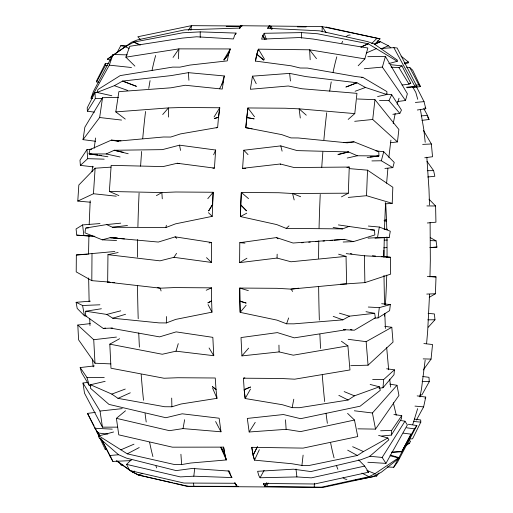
<?xml version="1.0" encoding="UTF-8"?>
<svg xmlns="http://www.w3.org/2000/svg" width="513" height="513" viewBox="0 0 513 513"><rect width="100%" height="100%" fill="white"/><g stroke="black" fill="none" stroke-linecap="round" stroke-linejoin="round"><path stroke-width="0.77" d="M168.411 117.073L168.444 107.91L182.384 107.493L219.763 107.762L218.519 117.291L214.274 118.529L218.487 117.368L219.763 107.762L214.075 116.964M114.867 251.492L76.341 254.993L76.213 271.884L91.808 280.662L110 282.137M91.808 280.662L92 253.82M207.945 302.862L211.612 300.823L211.555 287.851L174.176 287.581L160.3 288.184L107.653 282.15L107.961 254.666L118.15 252.511M377.587 96.547L386.853 94.533L386.892 91.583L362.819 77.341L356.009 76.591L307.415 68.062L300.195 68.011L291.108 65.805L255.455 61.079L256.769 54.25L263.842 60.136L256.795 54.263L258.424 49.158L309.596 49.806L364.846 58.88L367.853 47.998L313.199 39.052L299.688 37.532L261.624 39.161L262.829 35.339L264.201 33.294L301.458 32.608L317.489 33.749L368.206 43.765L397.248 61.291L397.395 60.149L374.182 43.971L367.475 41.585L319.419 30.831L267.677 28.292L269.222 25.926L271.435 29.119M105.146 381.339L90.493 384.744L90.423 388.219L108.987 404.404L165.872 417.729L182.173 413.805L219.147 418.217L220.994 431.792L183.038 428.592L169.444 430.676L116.4 418.332L118.772 434.857L172.419 447.176L223.604 447.124L224.931 454.948L221.154 447.233L224.931 455.063L226.329 459.943L190.714 463.021L181.64 464.573L174.42 464.522L127.262 453.838L98.9 435.903L98.99 437.73L118.477 454.672L126.397 458.109L176.151 470.607L192.26 468.465L229.426 471.101L230.651 475.416L231.895 477.558L193.818 476.192L180.313 476.904L126.583 464.387L131.674 459.372M120.735 223.155L106.64 224.579L85.556 228.061L84.985 232.864L102.26 239.821L110.103 237.673L158.35 242.053L175.209 236.852L211.612 242.489L211.433 262.432L173.952 257.321L159.998 260.841L107.961 254.666M106.64 224.579L112.437 227.246L165.898 227.528L175.504 223.86L212.228 216.351L213.151 192.26L175.773 191.997L161.858 192.561L109.359 191.471L111.174 165.353L163.057 166.597L177.209 163.256L214.421 168.123L215.665 150.033L179.544 145.166L162.403 149.636L114.207 150.264L106.185 153.964L89.057 153.874L89.878 149.642L111.379 140.107L120.972 140.793M338.375 224.918L374.458 230.132L374.862 234.941L353.38 241.623L344.428 239.347L293.07 243.021L276.462 237.583L239.783 242.694L239.603 262.637L277.039 258.058L291.025 261.777L346.038 256.372L346.628 283.862L290.98 289.12L277.103 288.319L239.725 288.056L240.167 312.359L276.956 320.118L286.587 323.799L293.808 323.85L342.87 319.862L349.411 316.162L374.676 313.296L375.343 317.829L354.374 330.212L343.748 329.679M88.929 235.345L88.531 254.256M89.185 224.316L90.192 200.737M384.282 237.461L383.891 257.167M384.481 228.792L385.545 202.853M429.548 294.263L427.675 331.161L426.585 343.691M429.952 276.93L430.33 260.386L430.106 222.437M277.039 258.058L277.161 254.179M112.603 328.038L103.248 328.41L85.472 315.751L85.774 311.224L106.794 314.424L112.757 318.214L159.088 322.889L166.315 322.94L166.539 316.547M341.44 196.883L348.333 193.183L349.25 167.052L294.077 167.533L280.29 163.993L242.591 168.322L243.835 150.232L280.791 145.891L297.13 150.604L348.532 151.944L357.305 155.76L378.934 155.952L378.78 151.707L353.996 141.844L343.659 142.518M429.201 297.367L435.409 293.769L436.018 276.93L427.323 276.36M367.526 170.169L392.836 187.258L392.221 203.328L366.526 195.703L367.526 170.169L349.443 168.63M178.344 58.79L178.915 48.87L230.254 48.959L228.625 54.057L227.285 60.88L189.855 65.08L179.916 67.152L172.695 67.1L120.196 75.603L97.989 89.512L96.976 92.455L111.828 95.745M90.493 384.744L111.815 394.099L118.003 398.364L164.66 406.732L171.881 406.783L181.089 403.994L216.986 398.325L216.011 389.476M358.645 459.879L364.666 466.086L368.648 472.204L314.681 483.99L263.336 483.47L265.016 486.446L266.58 486.574L314.18 487.164L314.424 483.259M393.92 414.536L401.73 415.645L401.551 418.576L391.355 435.095L381.845 435.999M391.355 435.095L391.656 430.388L401.73 415.645M90.391 202.212L77.777 201.07L78.835 185.013L95.123 168.219L110.968 167.129M77.777 201.07L93.456 193.747L95.123 168.219M218.487 117.406L217.634 127.468L216.204 127.897M378.992 388.149L382.98 387.751L383.673 379.556L394.407 369.809L386.655 368.789M394.407 369.809L393.99 374.734L382.98 387.751M92.071 171.727L92.545 166.244M386.61 183.237L387.899 168.36M388.848 157.395L390.906 140.12M425.162 360.132L421.462 389.213L419.929 396.985M166.315 322.94L175.709 319.394L211.997 312.161L211.606 300.913M423.289 369.969L431.055 359.1L432.536 344.518L423.885 343.556M348.173 119.414L354.778 113.604L356.965 93.347L301.926 88.749L288.306 85.992L250.382 89.275L252.473 76.161L289.633 73.385L305.767 76.578L356.945 82.76L365.474 87.473L386.853 94.533M374.958 99.669L398.864 129.443L397.466 141.902L372.72 119.471L374.958 99.669L357.369 98.983M193.818 476.192L194.716 468.298M347.583 413.375L354.477 420.038L357.747 436.569L303.1 448.112L251.774 447.323L253.108 455.236L254.499 460.148L291.961 463.746L301.913 465.432L303.106 455.134M190.913 30.196L191.458 25.65L241.213 26.016M378.075 317.9L379.306 307.633L390.361 304.568L389.623 310.647L378.075 317.9L374.169 318.233M96.976 92.455L114.348 85.671L122.62 81.08L171.041 75.616L188.386 72.66L224.303 75.962L222.212 89.076L185.219 85.248L170.906 87.813L118.888 91.641L115.803 111.892L125.275 119.099M94.212 148.225L95.546 138.003M95.559 141.267L83.023 139.651L99.644 117.515L102.555 97.714L118.445 97.342M83.023 139.651L84.863 127.192L102.555 97.714M403.205 433.139L411.073 434.158L401.756 451.735L391.509 452.479M224.027 59.995L228.593 54.077L230.254 48.959L223.854 59.752M368.09 238.141L377.497 237.609L379.319 227.047L368.36 226.047M375.029 238.224L389.213 237.384L390.297 231.216L379.319 227.047M212.478 204.738L208.727 210.811M183.038 428.592L184.635 419.705M265.035 486.452L266.766 482.925M244.861 377.805L243.419 378.203L244.182 389.585L250.575 387.001L244.182 389.771L245.156 398.524L282.336 404.719L292.154 407.649L293.789 399.21M255.455 61.079L256.789 54.282L258.424 49.158L264.554 59.367M393.215 123.633L395.202 113.533M417.64 408.643L412.76 424.507M165.898 227.528L166.347 225.278M416.409 420.064L423.623 406.88L425.758 397.088L417.172 395.882M383.711 151.733L394.221 162.422L392.823 167.623L381.339 160.768L383.711 151.733L375.92 150.848M235.608 34.589L236.031 33.089L200.211 31.883L182.763 32.787L133.88 42.085L125.339 46.766L107.377 59.213L110.462 60.085M397.71 101.516L405.475 100.49L407.38 93.789L385.417 56.449L367.827 56.68M405.475 100.49L382.377 67.1L385.417 56.449M221.905 84.235L224.303 75.962M216.011 389.572L212.356 386.629L216.011 389.386L215.248 377.998L177.87 377.735L164.038 378.248L110.988 368.238L109.808 344.152L162.262 354.252L176.017 351.174L178.267 343.652M397.12 104.229L399.043 98.201M401.756 451.735L411.073 434.158M92.59 98.464L91.032 98.239L109.307 65.145L113.014 54.493L127.314 54.885M91.032 98.239L93.379 91.538L113.014 54.493M286.587 323.799L288.659 317.957M134.9 66.113L125.871 57.167L129.77 46.292L182.179 38.116L196.601 36.789L233.453 38.956L234.665 35.14L236.031 33.089M213.645 154.779L215.665 150.033M268.171 483.028L266.58 486.574L265.041 486.452M259.334 449.709L254.499 460.148L253.127 455.262L257.372 446.842M391.714 94.719L401.461 110.096L399.832 113.418L388.944 100.657L391.714 94.719L386.295 94.078M414.485 419.089L420.711 419.987L420.807 422.148L412.587 438.775L409.464 439.083M266.747 482.88L265.003 486.388L263.336 483.47M108.352 63.465L105.223 63.74L96.521 81.022L96.585 81.907L98.913 82.24M98.098 92.276L94.988 92.597L87.223 107.845L87.39 111.18L94.418 112.161M257.359 446.791L253.101 455.153L251.774 447.323M405.591 445.855L409.47 443.245L410.547 441.161L408.258 440.571M219.551 88.787L223.136 81.965M241.072 25.81L239.609 28.574L241.052 25.721L322.138 26.586L380.024 38.847L374.413 44.484M408.335 424.289L416.864 425.534L397.588 462.033L393.695 467.305L387.347 466.977M117.073 52.653L120.767 45.689L126.288 46.132M96.585 81.907L105.357 65.568L105.223 63.74M393.695 467.305L414.401 428.849L416.864 425.534M364.666 466.086L311.333 477.847L296.899 476.93L260.065 477.757L264.105 470.37M422.725 376.504L428.99 377.318L429.259 381.685L421.91 394.882L419.583 395.125M367.847 462.284L385.962 463.38L407.38 424.95L404.981 421.211L400.339 420.461M250.472 389.117L245.156 398.524L244.182 389.681M208.663 210.901L212.497 204.578L213.151 192.26L207.778 198.691M424.931 398.428L425.758 397.088M87.39 111.18L95.309 98.554L94.988 92.597M354.477 420.038L300.464 431.619L286.126 429.33L249.164 431.991L255.224 422.353M369.52 456.243L382.166 457.436L404.981 421.211M107.377 59.213L131.565 42.233L137.369 39.937L184.699 29.863L239.507 28.093L241.052 25.721L242.226 25.939M239.507 28.093L241.039 25.778M173.952 257.321L176.575 253.351M91.756 149.129L86.986 149.61L79.99 160.171L80.381 165.385L93.751 166.917M267.677 28.292L269.229 25.983M188.309 30.273L191.458 25.65L137.824 36.756L140.543 39.668M173.048 57.443L178.915 48.87L125.871 57.167M357.882 428.83L375.516 429.118L398.947 395.433L396.991 385.289L389.88 384.147M228.593 54.077L224.034 59.995M360.177 479.129L376.689 476.045L378.96 473.069M246.099 305.267L240.167 312.359L239.77 301.202L246.163 303.074L239.783 301.022L239.725 288.056L248.35 290.64M162.704 114.553L168.444 107.91L115.803 111.892M343.774 329.558L345.339 329.865L294.302 337.849L277.392 332.604L241.014 337.56L241.924 355.9L248.651 348.141M375.516 429.118L372.419 412.997L396.991 385.289M428.246 327.243L434.966 319.772L434.421 313.95L428.111 313.353M358.183 65.773L364.846 58.88M371.713 43.534L376.798 38.469M109.692 455.724L110.834 456.788M350.745 365.686L368.058 365.179L393.035 342.088L391.81 327.288L384.763 326.351M80.381 165.385L87.71 158.664L104.184 159.171M348.333 193.183L292.545 193.497L278.7 192.734L241.322 192.465L240.398 216.557L276.751 224.585L286.177 228.388L289.005 225.906M116.4 418.332L125.499 410.791M390.393 455.089L399.563 457.795L381.204 472.313L372.541 476.731L323.357 487.35L188.63 486.388L173.894 483.073M314.18 487.164L321.401 487.215L369.033 476.699L374.92 473.717L398.434 457.936L399.563 457.795M292.154 407.649L299.38 407.7L348.109 400.012L354.432 395.837L379.396 386.808L380.3 390.297L360.107 406.206L300.599 418.691L283.42 414.53L247.311 418.422L249.164 431.991M301.913 465.432L309.14 465.483L357.369 455.486L363.454 451.568L387.796 437.974L388.867 439.808L369.597 456.474L360.722 459.789L310.872 471.575L293.507 469.19L257.597 471.306L258.821 475.615L260.065 477.757M99.997 223.559L82.599 224.918L76.065 228.965L76.77 235.146L90.211 236.102M391.156 67.132L398.986 67.671L401.948 65.863L410.759 83.273L409.028 84.145L401.993 85.043M239.603 262.637L246.939 258.219M156.42 195.62L161.858 192.561L162.275 198.807M348.186 339.311L366.135 341.664L391.81 327.288M109.808 344.152L119.612 338.708M246.734 213.196L240.398 216.557L240.661 204.847L246.541 210.843L240.668 204.783L241.322 192.465L248.536 198.627M127.262 453.838L139.222 447.548M208.041 302.837L211.6 301.003M116.688 460.93L132.296 471.979L138.927 475.051L142.479 473.243M361.075 47.19L368.206 43.765L360.921 46.952M374.599 44.451L380.364 41.694L388.379 45.766L390.797 47.735M118.003 398.364L130.302 392.791M206.2 290.249L211.555 287.851M366.256 53.019L376.465 48.568M120.837 449.83L133.976 444.181M381.787 48.588L388.379 45.766M374.484 44.124L380.364 41.694L377.279 40.944M132.296 471.979L134.483 471.081M346.525 86.889L356.945 82.76L345.794 87.063M384.237 220.398L386.462 219.532M286.177 228.388L342.543 228.894L349.257 226.316M384.288 304.068L385.77 303.497M111.815 394.099L125.262 389.066M355.099 91.276L365.474 87.473M346.711 283.856L364.884 282.618L390.656 274.134L390.342 257.244L381.768 256.538M112.757 318.214L125.563 314.257M404.488 63.054L408.335 61.983L408.47 62.843L404.635 63.862M388.783 63.599L397.248 61.291M98.9 435.903L113.597 431.991M337.836 154.714L348.532 151.944L338.509 154.285M106.794 314.424L120.754 310.82M361.28 77.719L362.819 77.341M347.23 158.036L357.305 155.76M346.942 167.494L349.25 167.052M355.458 480.008L358.606 479.418M209.086 242.944L211.612 242.489M217.634 127.468L180.505 133.906L170.707 137.048L163.487 136.997L117.086 141.197L111.379 140.107M243.419 378.203L280.797 378.472L294.719 379.184L349.962 369.95L347.891 345.858L293.282 355.188L279.098 351.912L241.924 355.9M85.774 311.224L101.369 308.743M417.313 110L425.809 108.73L424.027 101.632L416.537 86.909M353.996 141.844L347.192 142.845L298.207 137.965L290.986 137.914L281.759 134.63L245.804 127.673L247.933 107.961L285.318 108.23L299.124 108.846L354.778 113.604M117.541 427.137L102.446 427.162L84.504 393.182L82.991 383.038L87.646 382.371M407.437 87.781L416.909 86.46L397.094 47.985L393.843 47.645L380.377 48.504M367.161 157.568L378.934 155.952L370.226 157.01M424.751 157.773L432.536 156.741L431.362 143.993L423.411 130.353M103.248 328.41L105.633 328.102M107.833 434.088L97.72 432.991L94.931 428.265L87.499 413.395L95.322 412.394M412.709 87.569L420.506 86.594L412.644 70.153L409.74 67.524L406.617 67.209M392.849 114.303L399.832 113.418M406.264 87.313L414.876 86.248L416.909 86.46M421.955 120.369L429.028 119.491L427.515 115.463L423.796 108.538M298.79 288.178L290.98 289.12L292.679 291.442M112.437 227.246L127.493 225.476M390.329 142.736L397.466 141.902M110.859 363.897L94.988 363.223L78.592 339.837L77.809 325.043L90.32 323.6M77.809 325.043L93.732 339.709L116.451 337.073M90.936 385.834L89.345 385.648L81.548 372.496L80.169 367.558L94.36 365.923M383.647 247.907L386.828 247.555M82.991 383.038L100.016 411.048L122.216 408.624M409.162 83.433L410.759 83.273M415.671 85.196L418.82 84.869L420.506 86.594M354.688 121.312L372.72 119.471M384.904 168.431L392.823 167.623M427.72 176.985L434.838 176.267L433.613 170.63L427.008 161.364M415.363 102.446L424.027 101.632M348.269 197.422L366.526 195.703M427.31 222.988L435.935 222.193L435.601 205.995L429.022 199.191M364.243 68.755L382.377 67.1M86.812 316.034L84.446 315.796L77.187 308.409L76.129 302.317L90.397 301.15M101.093 438.628L109.763 455.486L118.432 454.775M301.548 242.771L303.132 242.643M308.691 242.2L310.282 242.072M315.841 241.629L317.432 241.501M322.985 241.059L324.575 240.937M330.135 240.488L332.514 240.302M334.104 240.174L344.428 239.347L338.08 239.488M385.128 203.885L392.221 203.328M391.688 452.081L401.884 451.337M430.49 247.555L436.935 247.112L436.056 240.841L430.221 237.602M76.341 254.993L87.345 254.275M421.192 115.861L427.515 115.463M340.324 284.234L346.628 283.862M86.351 228.016L88.749 227.875M429.785 247.535L436.935 247.112M105.357 65.568L107.717 65.44M422.661 144.39L431.362 143.993M109.763 455.486L112.886 461.424L131.136 460.603M384.256 240.167L387.43 240.033M384.122 229.324L387.309 229.189M76.129 302.317L82.587 305.504L99.913 304.793M343.178 242.008L353.38 241.623M123.691 465.259L121.286 465.349L120.151 463.239M426.758 294.077L435.409 293.769M380.64 430.779L391.656 430.388M377.497 237.609L389.213 237.384M371.912 160.915L381.339 160.768M95.309 98.554L102.376 98.451M427.271 170.701L433.613 170.63M427.804 319.823L434.966 319.772M384.237 229.51L387.43 229.497M138.927 475.051L186.681 486.253L238.41 486.369L236.846 486.253L234.839 482.868M242.591 168.322L245.785 168.335M226.195 26.336L241.399 26.413M80.169 367.558L86.947 377.433L104.248 377.517M234.832 482.816L236.833 486.183L235.166 483.265L184 483.054L129.68 470.492L126.583 464.387M297.393 26.856L306.126 26.933M426.893 205.912L435.601 205.995M372.643 379.453L383.673 379.556M212.895 168.097L214.421 168.123M379.517 100.394L388.944 100.657M423.187 358.876L431.055 359.1M111.699 237.724L110.103 237.673L124.454 238.885M113.29 237.775L117.278 237.904M238.41 486.369L236.852 486.305L235.166 483.265M430.51 240.591L436.056 240.841M102.26 239.821L116.579 240.501M429.804 276.629L436.018 276.93M422.103 381.339L429.259 381.685M76.77 235.146L94.873 236.301M94.931 428.265L112.251 429.15M368.302 307.037L379.306 307.633M346.23 253.627L364.41 255.769L390.342 257.244M107.653 282.15L110 282.285M112.341 282.419L114.688 282.554M91.789 236.217L93.372 236.333M126.275 46.151L120.767 45.689M370.469 229.818L374.458 230.132M239.783 242.694L244.964 243.104M372.419 255.769L375.535 256.025M113.168 282.394L114.752 282.522M414.998 406.11L423.623 406.88M99.958 438.397L105.159 449.208L106.742 449.35M117.086 141.197L118.67 141.344M413.683 421.462L420.807 422.148M381.634 303.709L390.361 304.568M350.321 253.672L351.912 253.832M390.868 64.715L401.948 65.863M109.307 65.145L131.495 67.511M93.456 193.747L116.278 196.197M99.644 117.515L121.549 120.068M176.017 351.174L213.754 355.695L212.844 337.355L176.139 331.879L159.575 336.881L111.007 328.185M354.348 410.785L372.419 412.997M97.746 154.984L89.057 153.874L107.916 156.766M99.323 155.183L101.689 155.484M406.604 427.791L414.401 428.849M105.159 449.208L106.646 449.42M333.129 227.477L342.543 228.894M384.109 220.782L386.469 221.148M350.437 329.583L352.014 329.833M252.037 128.776L245.804 127.673L246.682 117.567L254.153 118.862L246.689 117.496L247.933 107.961L254.512 116.74M177.209 163.256L179.563 163.679M366.006 311.699L374.676 313.296M157.241 287.575L160.3 288.184L161.063 290.961M407.918 442.937L409.47 443.245M325.96 27.035L380.024 38.847M106.185 153.964L120.106 156.991M123.537 152.335L114.207 150.264L128.199 153.753M172.342 482.72L138.215 475.051L130.084 470.517L116.701 460.809M370.162 384.449L379.396 386.808M390.015 455.73L398.434 457.936M378.594 435.37L387.796 437.974M338.58 254.191L346.038 256.372M339.426 313.18L349.411 316.162M114.348 85.671L127.775 90.468M333.213 316.361L342.87 319.862M136.702 86.408L122.62 81.08L135.913 86.139M300.644 196.723L292.545 193.497L294.173 199.948M366.789 470.383L374.92 473.717M344.159 391.605L354.432 395.837M109.359 191.471L118.875 195.6M125.339 46.766L128.987 48.376M140.395 45.009L133.88 42.085L139.639 44.862M352.636 446.701L363.454 451.568M338.837 395.35L348.109 400.012M361.909 473.121L369.033 476.699M347.679 450.164L357.369 455.486M341.414 341.267L347.891 345.858M276.462 237.583L278.02 238.801M401.076 56.09L408.335 61.983M306.287 115.188L299.124 108.846L300.291 118.022M375.51 474.961L376.689 476.045M208.438 212.69L212.228 216.351M206.515 257.648L211.433 262.432M175.209 236.852L176.754 238.378M367.552 471.056L368.648 472.204M243.835 150.232L248.016 154.618M316.495 58.649L309.596 49.806L310.179 59.739M271.441 29.151L269.242 26.009L270.973 26.227L272.544 28.965M326.101 32.595L322.138 26.586L322.164 31.896M382.166 457.436L385.962 463.38M398.986 67.671L409.028 84.145M209.073 347.981L213.754 355.695M412.689 86.96L415.806 92.398L417.742 99.323M427.534 116.829L429.028 119.491M228.131 470.787L231.895 477.558M87.499 413.395L94.136 426.053M393.843 47.645L414.876 86.248M425.053 107.326L425.809 108.73M409.74 67.524L418.82 84.869M215.62 421.526L220.994 431.792M208.047 304.581L211.997 312.161M265.022 39.584L262.829 35.339L264.811 39.514M94.854 427.438L97.72 432.991M98.009 432.555L99.823 436.076M101.638 439.596L112.886 461.424M97.483 431.606L99.65 435.819M252.473 76.161L256.224 83.69M96.835 431.908L99.266 436.954M220.693 447.336L226.329 459.943L224.944 455.121L223.604 447.124M212.671 388.29L216.986 398.325M280.29 163.993L280.521 164.538M264.201 33.294L266.273 39.309M86.947 377.433L89.345 385.648M396.26 415.088L393.311 402.699M280.791 145.891L282.099 151.155M179.544 145.166L180.531 150.424M82.587 305.504L84.446 315.796M420.371 109.346L423.841 129.706L425.206 142.287M390.643 387.039L389.688 379.184M100.016 411.048L102.446 427.162M193.491 483.175L193.901 486.305M82.599 224.918L83.869 235.505M295.982 469.023L296.899 476.93M388.662 369.745L386.68 347.583M92.366 358.985L93.219 366.846M289.633 73.385L290.441 80.99M366.135 341.664L368.058 365.179M86.986 149.61L87.71 158.664M180.916 454.261L181.64 464.573M188.386 72.66L188.906 80.265M426.835 157.222L428.977 189.13L429.516 204.988M385.398 328.442L384.808 313.36M89.993 325.531L89.698 318.381M285.504 419.833L286.126 429.33M93.732 339.709L94.988 363.223M301.458 32.608L301.657 38.135M384.513 304.639L383.98 275.346M89.134 301.727L88.646 277.975M278.944 345.127L279.098 351.912M171.695 398.082L171.881 406.783M364.41 255.769L364.884 282.618M200.211 31.883L200.23 37.411M383.859 250.004A119.292 15.884 -89.6 0 1 383.839 256.442M346.903 479.302A222.148 29.574 -89.6 0 1 343.05 477.699M337.868 469.235A222.148 29.574 -89.6 0 1 336.438 465.522M334.078 457.872A222.148 29.574 -89.6 0 1 330.648 442.963M327.365 423.315A222.148 29.574 -89.6 0 1 326.024 413.247M324.671 401.544A222.148 29.574 -89.6 0 1 322.267 374.997M320.561 348.417A222.148 29.574 -89.6 0 1 319.888 334.258M319.355 320.029A222.148 29.574 -89.6 0 1 318.644 286.446M318.579 258.405A222.148 29.574 -89.6 0 1 318.785 240.828M319.054 228.022A222.148 29.574 -89.6 0 1 320.234 194.446M321.741 167.411A222.148 29.574 -89.6 0 1 322.857 151.957M323.876 139.844A222.148 29.574 -89.6 0 1 326.704 112.789M329.686 91.147A222.148 29.574 -89.6 0 1 331.225 81.913M333.072 72.288A222.148 29.574 -89.6 0 1 336.804 56.821M341.831 42.983A222.148 29.574 -89.6 0 1 342.697 41.316M346.224 36.59A222.148 29.574 -89.6 0 1 350.199 35.057M156.715 467.939A222.148 29.574 -89.6 0 1 155.946 466.016M152.925 456.576A222.148 29.574 -89.6 0 1 149.636 442.366M146.211 422.013A222.148 29.574 -89.6 0 1 145.057 413.446M143.525 400.249A222.148 29.574 -89.6 0 1 141.171 374.471M139.408 347.121A222.148 29.574 -89.6 0 1 138.734 332.963M138.209 318.733A222.148 29.574 -89.6 0 1 137.503 285.946M137.433 257.103A222.148 29.574 -89.6 0 1 137.638 239.526M137.901 226.72A222.148 29.574 -89.6 0 1 139.087 193.151M140.594 166.116A222.148 29.574 -89.6 0 1 141.646 151.482M142.729 138.548A222.148 29.574 -89.6 0 1 145.557 111.494M148.757 88.428A222.148 29.574 -89.6 0 1 150.078 80.618M152.079 70.23A222.148 29.574 -89.6 0 1 155.651 55.519M385.654 202.943A118.33 15.756 -89.6 0 1 386.796 229.753M386.943 236.929A118.33 15.756 -89.6 0 1 387.033 257.629M386.731 275.154A118.33 15.756 -89.6 0 1 385.372 304.934M384.737 313.725A118.33 15.756 -89.6 0 1 384.538 316.136"/></g></svg>
